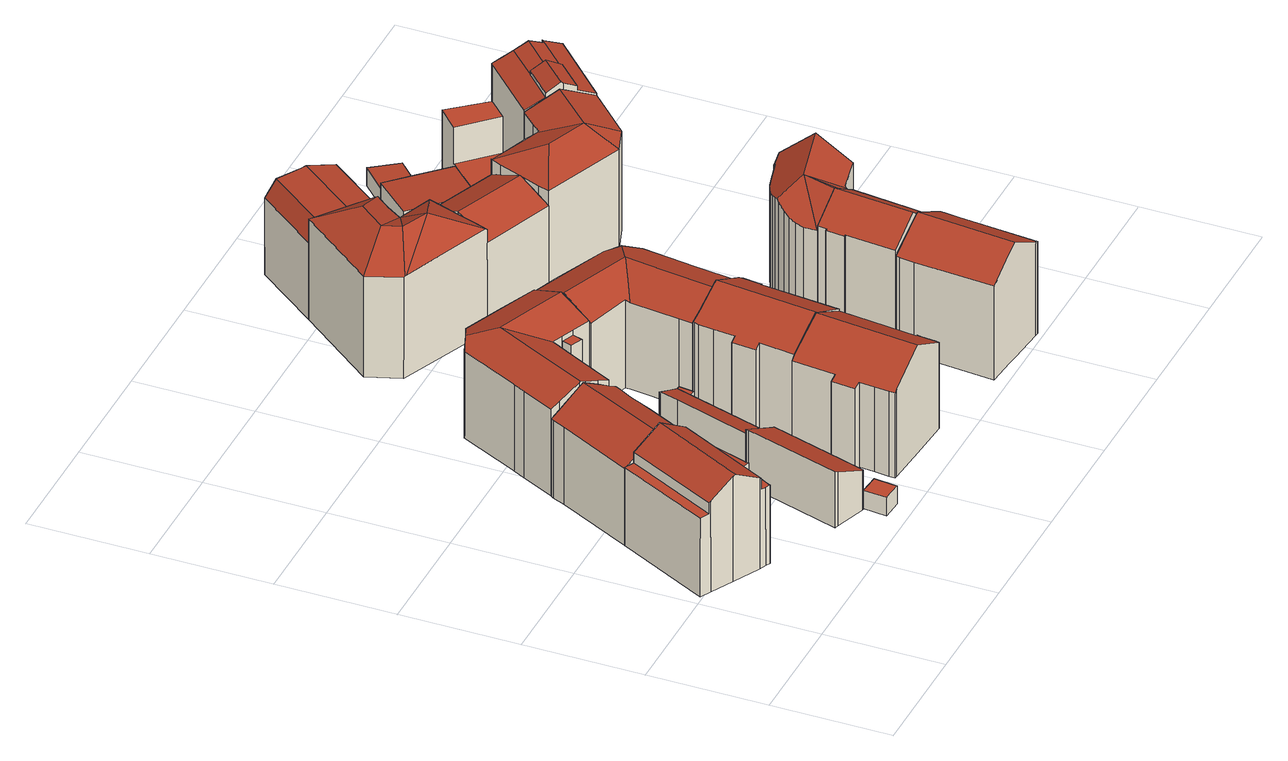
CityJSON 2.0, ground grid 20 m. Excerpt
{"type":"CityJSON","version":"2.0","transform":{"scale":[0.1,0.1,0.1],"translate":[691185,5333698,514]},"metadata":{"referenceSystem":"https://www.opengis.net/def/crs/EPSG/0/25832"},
"CityObjects":{
"building1":{"type":"Building","attributes":{"Gemeindeschluessel":"09162000","HoeheDach":"535.420","HoeheGrund":"516.185","Methode":"2000","NiedrigsteTraufeDesGebaeudes":"530.420","Geometrietyp2DReferenz":"3000","function":"31001_1000","roofType":"3100","measuredHeight":19.23,"storeysAboveGround":5},"geometry":[{"type":"MultiSurface","lod":"2","boundaries":[[[0,1,2,3,4,5]],[[6,7,8,9,10,11,12,13,14,15,16,17,18,19]],[[12,11,20,4,3]],[[15,21,22,16]],[[7,6,0,5,23]],[[11,10,24,25,26,20]],[[17,27,28,18]],[[29,2,1,30]],[[13,12,3,2,29,31]],[[32,28,27,22,21,33,31,29,30]],[[9,8,34,35,36,37]],[[34,23,5,4,20,26,35]],[[13,31,33,14]],[[36,25,24,37]],[[36,35,26,25]],[[6,19,32,30,1,0]],[[16,22,27,17]],[[7,23,34,8]],[[18,28,32,19]],[[14,33,21,15]],[[9,37,24,10]]],"semantics":{"surfaces":[{"type":"RoofSurface"},{"type":"GroundSurface"},{"type":"WallSurface"}],"values":[0,1,2,2,2,2,2,2,2,0,2,0,2,0,2,2,2,2,2,2,2]}}]},
"building2":{"type":"Building","attributes":{"Gemeindeschluessel":"09162000","HoeheDach":"533.912","HoeheGrund":"516.250","Methode":"1000","NiedrigsteTraufeDesGebaeudes":"530.136","Geometrietyp2DReferenz":"3000","function":"31001_9998","roofType":"3100","measuredHeight":17.66,"storeysAboveGround":4},"geometry":[{"type":"MultiSurface","lod":"2","boundaries":[[[13,38,39,12]],[[40,41,42,43,44,45]],[[46,47,48,49]],[[39,38,50,48,47,51,52,53,54,41,40,55]],[[10,56,57,58]],[[59,60,61,62]],[[42,41,54,63]],[[64,12,39,55,65,11]],[[66,53,52,67]],[[68,46,49,69,13,12,64,11,10,58,59,62,70,44,43,42,63,66,67]],[[13,69,50,38]],[[63,54,53,66]],[[65,55,40,45,71,61,60,57,56]],[[11,65,56,10]],[[67,52,51,68]],[[70,71,45,44]],[[49,48,50,69]],[[62,61,71,70]],[[68,51,47,46]],[[58,57,60,59]]],"semantics":{"surfaces":[{"type":"WallSurface"},{"type":"RoofSurface"},{"type":"GroundSurface"}],"values":[0,0,0,1,0,0,0,0,0,2,0,0,1,0,0,0,0,0,0,0]}}]},
"building3":{"type":"Building","attributes":{"Gemeindeschluessel":"09162000","HoeheDach":"519.540","HoeheGrund":"516.160","Methode":"1000","NiedrigsteTraufeDesGebaeudes":"519.540","Geometrietyp2DReferenz":"3000","function":"31001_1000","roofType":"1000","measuredHeight":3.38},"geometry":[{"type":"MultiSurface","lod":"2","boundaries":[[[72,73,74,75]],[[72,75,76,77]],[[77,78,73,72]],[[76,79,78,77]],[[78,79,74,73]],[[75,74,79,76]]],"semantics":{"surfaces":[{"type":"WallSurface"},{"type":"GroundSurface"},{"type":"RoofSurface"}],"values":[0,1,0,0,2,0]}}]},
"building4":{"type":"Building","attributes":{"Gemeindeschluessel":"09162000","HoeheDach":"526.241","HoeheGrund":"516.070","Methode":"1000","NiedrigsteTraufeDesGebaeudes":"523.223","Geometrietyp2DReferenz":"3000","function":"31001_9998","roofType":"2100","measuredHeight":10.17,"storeysAboveGround":2},"geometry":[{"type":"MultiSurface","lod":"2","boundaries":[[[80,81,82,83]],[[83,82,84,85]],[[86,87,88,89]],[[90,91,92,93,80,83,85,86,89,94,95]],[[92,91,96,97,98,93]],[[85,84,87,86]],[[94,99,100,95]],[[89,88,99,94]],[[81,98,97,96,101,100,99,88,87,84,82]],[[91,90,95,100,101,96]],[[93,98,81,80]]],"semantics":{"surfaces":[{"type":"WallSurface"},{"type":"GroundSurface"},{"type":"RoofSurface"}],"values":[0,0,0,1,0,0,0,0,2,0,0]}}]},
"building5":{"type":"Building","attributes":{"Gemeindeschluessel":"09162000","HoeheDach":"520.277","HoeheGrund":"516.300","Methode":"1000","NiedrigsteTraufeDesGebaeudes":"519.187","Geometrietyp2DReferenz":"3000","function":"31001_2000","roofType":"2100","measuredHeight":3.98},"geometry":[{"type":"MultiSurface","lod":"2","boundaries":[[[102,103,104,105,106,107]],[[108,109,110,111]],[[105,104,110,109,112,113,106]],[[111,110,104,103]],[[111,103,102,107,114,115,108]],[[106,113,112,115,114,107]],[[115,112,109,108]]],"semantics":{"surfaces":[{"type":"WallSurface"},{"type":"RoofSurface"},{"type":"GroundSurface"}],"values":[0,0,1,0,2,0,0]}}]},
"building6":{"type":"Building","attributes":{"Gemeindeschluessel":"09162000","HoeheDach":"519.733","HoeheGrund":"516.250","Methode":"1000","NiedrigsteTraufeDesGebaeudes":"518.562","Geometrietyp2DReferenz":"3000","function":"31001_2000","roofType":"2100","measuredHeight":3.48},"geometry":[{"type":"MultiSurface","lod":"2","boundaries":[[[116,117,118,119]],[[120,121,122,123]],[[123,122,124,125]],[[125,124,126,127]],[[127,126,117,116]],[[120,123,125,127,116,119]],[[118,117,126,124,122,121]],[[119,118,121,120]]],"semantics":{"surfaces":[{"type":"WallSurface"},{"type":"GroundSurface"},{"type":"RoofSurface"}],"values":[0,0,0,0,0,1,2,0]}}]},
"building7":{"type":"Building","attributes":{"Gemeindeschluessel":"09162000","HoeheDach":"525.407","HoeheGrund":"516.040","Methode":"1000","NiedrigsteTraufeDesGebaeudes":"522.813","Geometrietyp2DReferenz":"3000","function":"31001_9998","roofType":"2100","measuredHeight":9.37,"storeysAboveGround":2},"geometry":[{"type":"MultiSurface","lod":"2","boundaries":[[[128,129,130,131]],[[132,133,134,135]],[[136,137,138,139,140,141]],[[141,140,139,134,133,142,143,144,130,129]],[[145,142,133,132]],[[136,141,129,128]],[[137,136,128,131,146,147,145,132,135,138]],[[135,134,139,138]],[[130,144,143,147,146,131]],[[147,143,142,145]]],"semantics":{"surfaces":[{"type":"WallSurface"},{"type":"RoofSurface"},{"type":"GroundSurface"}],"values":[0,0,0,1,0,0,2,0,0,0]}}]},
"building8":{"type":"Building","attributes":{"Gemeindeschluessel":"09162000","HoeheDach":"519.342","HoeheGrund":"516.160","Methode":"1000","NiedrigsteTraufeDesGebaeudes":"518.792","Geometrietyp2DReferenz":"3000","function":"31001_2000","roofType":"1000","measuredHeight":3.18},"geometry":[{"type":"MultiSurface","lod":"2","boundaries":[[[148,149,150,151,152,153,154,124]],[[155,156,157,151,150,149]],[[156,155,127,125,158,159,160,157]],[[127,148,124,125]],[[155,149,148,127]],[[124,154,153,159,158,125]],[[152,151,157,160,159,153]]],"semantics":{"surfaces":[{"type":"RoofSurface"},{"type":"WallSurface"},{"type":"GroundSurface"}],"values":[0,1,2,1,1,1,1]}}]},
"building9":{"type":"Building","attributes":{"Gemeindeschluessel":"09162000","HoeheDach":"534.290","HoeheGrund":"516.220","Methode":"2000","NiedrigsteTraufeDesGebaeudes":"531.877","Geometrietyp2DReferenz":"3000","function":"31001_9998","roofType":"3100","measuredHeight":18.07,"storeysAboveGround":4},"geometry":[{"type":"MultiSurface","lod":"2","boundaries":[[[161,162,163,164,165,166]],[[66,167,168,63]],[[169,170,163,162,171,172]],[[70,173,174,62]],[[175,176,177,178]],[[179,42,180,181,182,44]],[[170,169,183,184,185,176,175,186,66,63,42,179,44,70,62,187,188,189,190,191,165,164,163]],[[192,193,171,162,161,166,194]],[[177,195,196,197,172,171,193,192]],[[63,168,180,42]],[[173,182,181,198,192,194,199,200,201,202,174]],[[62,174,202,187]],[[199,194,166,165,191,190]],[[186,203,167,66]],[[187,202,201,188]],[[183,197,196,184]],[[185,184,196,195,177,176]],[[169,172,197,183]],[[175,178,203,186]],[[201,200,199,190,189,188]],[[44,182,173,70]],[[180,168,167,203,178,177,192,198,181]]],"semantics":{"surfaces":[{"type":"WallSurface"},{"type":"GroundSurface"},{"type":"RoofSurface"}],"values":[0,0,0,0,0,0,1,2,2,0,2,0,0,0,0,0,0,0,0,0,0,2]}}]},
"building10":{"type":"Building","attributes":{"Gemeindeschluessel":"09162000","HoeheDach":"531.067","HoeheGrund":"516.370","Methode":"3100","NiedrigsteTraufeDesGebaeudes":"531.067","Geometrietyp2DReferenz":"3000","function":"31001_2000","roofType":"1000","measuredHeight":14.7},"geometry":[{"type":"MultiSurface","lod":"2","boundaries":[[[204,205,206,207]],[[208,209,210,211]],[[205,208,211,206]],[[210,207,206,211]],[[208,205,204,209]],[[209,204,207,210]]],"semantics":{"surfaces":[{"type":"WallSurface"},{"type":"GroundSurface"},{"type":"RoofSurface"}],"values":[0,0,0,1,2,0]}}]},
"building11":{"type":"Building","attributes":{"Gemeindeschluessel":"09162000","HoeheDach":"535.462","HoeheGrund":"515.880","Methode":"2000","NiedrigsteTraufeDesGebaeudes":"530.666","Geometrietyp2DReferenz":"3000","function":"31001_9998","roofType":"3100","measuredHeight":19.58,"storeysAboveGround":4},"geometry":[{"type":"MultiSurface","lod":"2","boundaries":[[[212,213,214,215,216,217,218,219,220,221]],[[222,223,224,225,226,227,228,229,230,231,232,233,234,235,236,237,238,239,240,241,242,243]],[[243,218,217,222]],[[236,244,245,237]],[[231,246,247,232]],[[242,219,218,243]],[[228,227,212,221,248,229]],[[230,229,248,249,246,231]],[[237,245,250,238]],[[223,216,215,224]],[[233,251,252,234]],[[225,214,213,226]],[[234,252,253,235]],[[254,220,219,242,241,240,239,255]],[[238,250,255,239]],[[232,247,251,233]],[[235,253,244,236]],[[226,213,212,227]],[[224,215,214,225]],[[252,251,247,246,249,248,221,220,254,255,250,245,244,253]],[[222,217,216,223]]],"semantics":{"surfaces":[{"type":"RoofSurface"},{"type":"GroundSurface"},{"type":"WallSurface"}],"values":[0,1,2,2,2,2,2,2,2,2,2,2,2,2,2,2,2,2,2,0,2]}}]},
"building12":{"type":"Building","attributes":{"Gemeindeschluessel":"09162000","HoeheDach":"519.373","HoeheGrund":"516.040","Methode":"1000","NiedrigsteTraufeDesGebaeudes":"519.373","Geometrietyp2DReferenz":"3000","function":"31001_1000","roofType":"1000","measuredHeight":3.33,"storeysAboveGround":1},"geometry":[{"type":"MultiSurface","lod":"2","boundaries":[[[256,257,258,259]],[[260,261,257,256]],[[262,263,260,256,259]],[[263,264,261,260]],[[259,258,265,262]],[[258,257,261,264,265]],[[262,265,264,263]]],"semantics":{"surfaces":[{"type":"WallSurface"},{"type":"GroundSurface"},{"type":"RoofSurface"}],"values":[0,0,1,0,0,2,0]}}]},
"building13":{"type":"Building","attributes":{"Gemeindeschluessel":"09162000","HoeheDach":"535.450","HoeheGrund":"515.950","Methode":"2000","NiedrigsteTraufeDesGebaeudes":"531.312","Geometrietyp2DReferenz":"3000","function":"31001_9998","roofType":"3100","measuredHeight":19.5,"storeysAboveGround":4},"geometry":[{"type":"MultiSurface","lod":"2","boundaries":[[[266,267,268,269]],[[270,271,272,273]],[[274,275,276,277,278,279]],[[242,219,280,239]],[[281,282,283,284]],[[285,286,280,219,287,274,279,288,283,282,289,290,272,271,291]],[[292,243,293,287,219,242]],[[276,275,294,295]],[[296,297,293,243]],[[298,289,282,281]],[[299,300,267,266]],[[295,294,300,299]],[[266,269,301,296,243,292,242,239,302,303,270,273,304,298,281,284,305,278,277,276,295,299]],[[273,272,290,304]],[[304,290,289,298]],[[301,306,297,296]],[[269,268,306,301]],[[284,283,288,305]],[[302,286,285,291,303]],[[303,291,271,270]],[[239,280,286,302]],[[293,297,306,268,267,300,294,275,274,287]],[[305,288,279,278]]],"semantics":{"surfaces":[{"type":"WallSurface"},{"type":"RoofSurface"},{"type":"GroundSurface"}],"values":[0,0,0,0,0,1,0,0,0,0,0,0,2,0,0,0,0,0,0,0,0,1,0]}}]},
"building14":{"type":"Building","attributes":{"Gemeindeschluessel":"09162000","HoeheDach":"534.299","HoeheGrund":"515.970","Methode":"2000","NiedrigsteTraufeDesGebaeudes":"531.617","Geometrietyp2DReferenz":"3000","function":"31001_1000","roofType":"3100","measuredHeight":18.33,"storeysAboveGround":4},"geometry":[{"type":"MultiSurface","lod":"2","boundaries":[[[307,308,309,310,311,172,312]],[[313,308,307,314,315,260]],[[316,317,318,319,320,321]],[[172,311,322,323,324,325]],[[314,307,312,326]],[[327,328,329,330,331,332,317,316,309,333,334]],[[335,336,330,329,328,337]],[[256,338,313,260]],[[339,334,333,309,308,313,338]],[[340,341,336,335,337,342,343,344,256,260,315,314,326,325,324,323,345,320,319,318]],[[344,339,338,256]],[[310,309,316,321,346,322,311]],[[337,328,327,342]],[[343,342,327,334,339,344]],[[346,321,320,345,323,322]],[[336,341,340,318,317,332,331,330]],[[326,312,172,325]]],"semantics":{"surfaces":[{"type":"RoofSurface"},{"type":"WallSurface"},{"type":"GroundSurface"}],"values":[0,1,1,1,1,0,1,1,0,2,1,0,1,1,1,1,1]}}]},
"building15":{"type":"Building","attributes":{"Gemeindeschluessel":"09162000","HoeheDach":"537.140","HoeheGrund":"515.020","Methode":"2000","NiedrigsteTraufeDesGebaeudes":"533.140","Geometrietyp2DReferenz":"3000","function":"31001_1000","roofType":"3200","measuredHeight":22.12,"storeysAboveGround":6},"geometry":[{"type":"MultiSurface","lod":"2","boundaries":[[[347,348,349,350]],[[351,352,353,354]],[[355,356,357,358]],[[359,360,361,362]],[[363,364,365,366]],[[348,367,349]],[[366,365,368,369]],[[354,353,370,371,372]],[[365,364,367,348]],[[373,348,347]],[[360,350,349,372,361]],[[374,375,376,377]],[[352,377,376,370,353]],[[378,374,377,352,351,363,366,369,379,355,358,359,362]],[[373,357,356,380,368,365,348]],[[371,370,376,375,381]],[[372,371,381,382,361]],[[363,351,354,367,364]],[[379,380,356,355]],[[358,357,373,347,350,360,359]],[[369,368,380,379]],[[378,362,361,382]],[[374,378,382,381,375]],[[349,367,354,372]]],"semantics":{"surfaces":[{"type":"RoofSurface"},{"type":"WallSurface"},{"type":"GroundSurface"}],"values":[0,1,1,1,1,0,1,0,0,0,0,1,1,2,0,0,0,1,1,1,1,1,1,0]}}]},
"building16":{"type":"Building","attributes":{"Gemeindeschluessel":"09162000","HoeheDach":"537.024","HoeheGrund":"516.060","Methode":"2000","NiedrigsteTraufeDesGebaeudes":"532.709","Geometrietyp2DReferenz":"3000","function":"31001_9998","roofType":"3100","measuredHeight":20.96,"storeysAboveGround":4},"geometry":[{"type":"MultiSurface","lod":"2","boundaries":[[[383,384,385,386]],[[387,388,389,390,391,392]],[[393,394,384,383]],[[395,396,397,398,399,400]],[[397,396,401,402]],[[403,400,399,404,386,385]],[[402,401,405,406]],[[407,408,403,385,384,394,389,388,387]],[[390,389,394,393]],[[409,410,411,405,401,396,395,400,403,408]],[[406,405,411,412]],[[413,414,415,409,408,407,387,392]],[[416,412,411,410,409,415]],[[402,406,412,416,415,414,413,392,391,390,393,383,386,404,399,398,397]]],"semantics":{"surfaces":[{"type":"WallSurface"},{"type":"RoofSurface"},{"type":"GroundSurface"}],"values":[0,0,0,0,0,0,0,1,0,1,0,0,0,2]}}]},
"building17":{"type":"Building","attributes":{"Gemeindeschluessel":"09162000","HoeheDach":"537.668","HoeheGrund":"516.180","Methode":"1000","NiedrigsteTraufeDesGebaeudes":"533.929","Geometrietyp2DReferenz":"3000","function":"31001_1000","roofType":"3100","measuredHeight":21.49,"storeysAboveGround":6},"geometry":[{"type":"MultiSurface","lod":"2","boundaries":[[[417,418,419,420,421,422,423,424,425,426,427,428]],[[417,428,429,430]],[[423,431,432,424]],[[422,433,431,423]],[[420,419,434,435,436,421]],[[424,432,437,425]],[[425,437,438,426]],[[435,439,438,437,432,431,433,436]],[[434,440,430,429,439,435]],[[418,417,430,440,434,419]],[[421,436,433,422]],[[439,429,428,427,426,438]]],"semantics":{"surfaces":[{"type":"GroundSurface"},{"type":"WallSurface"},{"type":"RoofSurface"}],"values":[0,1,1,1,1,1,1,2,2,1,1,1]}}]},
"building18":{"type":"Building","attributes":{"Gemeindeschluessel":"09162000","HoeheDach":"532.964","HoeheGrund":"514.957","Methode":"2000","NiedrigsteTraufeDesGebaeudes":"528.239","Geometrietyp2DReferenz":"3000","function":"31001_1000","roofType":"3100","measuredHeight":18.01,"storeysAboveGround":3},"geometry":[{"type":"MultiSurface","lod":"2","boundaries":[[[378,441,442,443]],[[444,445,446,447]],[[448,449,446,445]],[[450,451,452,448,445,444]],[[378,374,453,454,441]],[[374,377,455,456,457,453]],[[456,458,459,457]],[[460,461,452,451]],[[462,443,442,463,464]],[[465,466,455,377]],[[455,466,444,447,467,468,458,456]],[[460,469,447,446,449,461]],[[470,467,447,469]],[[453,457,459,464,463,454]],[[454,463,442,441]],[[450,444,466,465]],[[452,461,449,448]],[[471,468,467,470]],[[471,462,464,459,458,468]],[[460,451,450,465,377,374,378,443,462,471,470,469]]],"semantics":{"surfaces":[{"type":"WallSurface"},{"type":"RoofSurface"},{"type":"GroundSurface"}],"values":[0,0,1,0,0,0,1,0,0,0,1,0,0,1,1,0,1,0,0,2]}}]},
"building19":{"type":"Building","attributes":{"Gemeindeschluessel":"09162000","HoeheDach":"533.771","HoeheGrund":"515.600","Methode":"1000","NiedrigsteTraufeDesGebaeudes":"531.090","Geometrietyp2DReferenz":"3000","function":"31001_1000","roofType":"3100","measuredHeight":18.17,"storeysAboveGround":4},"geometry":[{"type":"MultiSurface","lod":"2","boundaries":[[[472,473,474,475,476,477,478]],[[479,478,477,480]],[[473,481,482,483,484,474]],[[485,486,487,488]],[[480,477,476,489]],[[474,484,490,487,486,491,492,475]],[[493,472,478,479]],[[494,491,486,485]],[[495,492,491,494]],[[496,490,484,483]],[[488,487,490,496]],[[476,475,492,495,497,489]],[[496,483,482,481,493,479,480,489,497,495,494,485,488]],[[481,473,472,493]]],"semantics":{"surfaces":[{"type":"RoofSurface"},{"type":"WallSurface"},{"type":"GroundSurface"}],"values":[0,1,1,1,1,0,1,1,1,1,1,1,2,1]}}]},
"building20":{"type":"Building","attributes":{"Gemeindeschluessel":"09162000","HoeheDach":"521.514","HoeheGrund":"515.514","Methode":"3210","NiedrigsteTraufeDesGebaeudes":"521.514","Geometrietyp2DReferenz":"3000","function":"31001_2000","roofType":"9999","measuredHeight":6},"geometry":[{"type":"MultiSurface","lod":"2","boundaries":[[[498,499,500,501]],[[502,503,504,505]],[[499,498,505,504]],[[498,501,502,505]],[[500,499,504,503]],[[501,500,503,502]]],"semantics":{"surfaces":[{"type":"RoofSurface"},{"type":"GroundSurface"},{"type":"WallSurface"}],"values":[0,1,2,2,2,2]}}]},
"building21":{"type":"Building","attributes":{"Gemeindeschluessel":"09162000","HoeheDach":"537.650","HoeheGrund":"516.130","Methode":"1000","NiedrigsteTraufeDesGebaeudes":"532.997","Geometrietyp2DReferenz":"3000","function":"31001_1000","roofType":"3100","measuredHeight":21.52,"storeysAboveGround":6},"geometry":[{"type":"MultiSurface","lod":"2","boundaries":[[[506,507,508,509]],[[510,511,512,513]],[[514,515,516,517,518,519]],[[520,521,515,514,519,522,523,524,525,526,527,528,529,510,513,506,509,530,531,532,533,534,535,536]],[[526,537,538,527]],[[539,540,541,542,543,544,545,508,507,512,511,546,547]],[[531,544,543,532]],[[525,548,537,526]],[[516,539,517]],[[539,547,538,537,548,549,550,551]],[[552,553,554,540,539]],[[513,512,507,506]],[[524,549,548,525]],[[518,551,550,523,522,519]],[[517,539,551,518]],[[538,547,546,529,528,527]],[[530,545,544,531]],[[536,554,553,520]],[[515,521,520,553,552,516]],[[529,546,511,510]],[[554,536,535,534,541,540]],[[523,550,549,524]],[[516,552,539]],[[533,542,541,534]],[[509,508,545,530]],[[532,543,542,533]]],"semantics":{"surfaces":[{"type":"WallSurface"},{"type":"GroundSurface"},{"type":"RoofSurface"}],"values":[0,0,0,1,0,2,0,0,2,2,2,0,0,0,2,0,0,0,0,0,0,0,2,0,0,0]}}]},
"building22":{"type":"Building","attributes":{"Gemeindeschluessel":"09162000","HoeheDach":"519.736","HoeheGrund":"516.120","Methode":"1000","NiedrigsteTraufeDesGebaeudes":"519.106","Geometrietyp2DReferenz":"3000","function":"31001_2000","roofType":"2100","measuredHeight":3.62},"geometry":[{"type":"MultiSurface","lod":"2","boundaries":[[[555,556,557,558]],[[559,560,561,562,563,564]],[[559,564,556,555]],[[560,559,555,558,565,561]],[[566,562,561,565,558,557]],[[564,563,562,566,557,556]]],"semantics":{"surfaces":[{"type":"WallSurface"},{"type":"GroundSurface"},{"type":"RoofSurface"}],"values":[0,0,0,1,0,2]}}]},
"building23":{"type":"Building","attributes":{"Gemeindeschluessel":"09162000","HoeheDach":"518.748","HoeheGrund":"516.070","Methode":"1000","NiedrigsteTraufeDesGebaeudes":"518.748","Geometrietyp2DReferenz":"3000","function":"31001_2000","roofType":"1000","measuredHeight":2.68},"geometry":[{"type":"MultiSurface","lod":"2","boundaries":[[[567,568,569,570]],[[571,572,573,574]],[[575,576,577,578]],[[578,577,572,571]],[[570,575,578,571,574,567]],[[574,573,568,567]],[[570,569,576,575]],[[568,573,572,577,576,569]]],"semantics":{"surfaces":[{"type":"WallSurface"},{"type":"GroundSurface"},{"type":"RoofSurface"}],"values":[0,0,0,0,1,0,0,2]}}]},
"building24":{"type":"Building","attributes":{"Gemeindeschluessel":"09162000","HoeheDach":"536.450","HoeheGrund":"515.925","Methode":"2000","NiedrigsteTraufeDesGebaeudes":"533.746","Geometrietyp2DReferenz":"3000","function":"31001_1000","roofType":"3100","measuredHeight":20.52,"storeysAboveGround":4},"geometry":[{"type":"MultiSurface","lod":"2","boundaries":[[[579,580,581,582,583,584,585]],[[586,587,588,589]],[[590,591,592,593]],[[594,590,593,595]],[[592,596,597,580,579]],[[592,591,598,599,600]],[[601,602,581,580,597]],[[603,604,605,600,599]],[[592,600,605,588,587,606,596]],[[594,595,607,608,609,610,602,601,611,586,589,604,603,612]],[[608,607,585,584]],[[603,599,598,612]],[[608,584,583,609]],[[589,588,605,604]],[[609,583,582,610]],[[585,607,595,593]],[[587,586,611,606]],[[610,582,581,602]],[[592,579,585,593]],[[596,606,611,601,597]],[[591,590,594,612,598]]],"semantics":{"surfaces":[{"type":"RoofSurface"},{"type":"WallSurface"},{"type":"GroundSurface"}],"values":[0,1,0,1,0,0,1,1,0,2,1,1,1,1,1,1,1,1,0,1,1]}}]},
"building25":{"type":"Building","attributes":{"Gemeindeschluessel":"09162000","HoeheDach":"520.892","HoeheGrund":"516.042","Methode":"2000","NiedrigsteTraufeDesGebaeudes":"520.384","Geometrietyp2DReferenz":"3000","function":"31001_2000","roofType":"1000","measuredHeight":4.85},"geometry":[{"type":"MultiSurface","lod":"2","boundaries":[[[613,614,615,616]],[[613,616,617,618]],[[619,618,617,620]],[[621,622,615,614]],[[616,615,622,620,617]],[[614,613,618,619,621]],[[619,620,622,621]]],"semantics":{"surfaces":[{"type":"WallSurface"},{"type":"RoofSurface"},{"type":"GroundSurface"}],"values":[0,0,0,0,1,2,0]}}]},
"building26":{"type":"Building","attributes":{"Gemeindeschluessel":"09162000","HoeheDach":"519.387","HoeheGrund":"516.151","Methode":"1000","NiedrigsteTraufeDesGebaeudes":"518.703","Geometrietyp2DReferenz":"3000","function":"31001_2000","roofType":"1000","measuredHeight":3.24},"geometry":[{"type":"MultiSurface","lod":"2","boundaries":[[[623,624,625,626]],[[624,627,628,625]],[[624,623,629,627]],[[626,625,628,630]],[[626,630,629,623]],[[627,629,630,628]]],"semantics":{"surfaces":[{"type":"GroundSurface"},{"type":"WallSurface"},{"type":"RoofSurface"}],"values":[0,1,1,1,1,2]}}]},
"building27":{"type":"Building","attributes":{"Gemeindeschluessel":"09162000","HoeheDach":"537.570","HoeheGrund":"515.925","Methode":"2000","NiedrigsteTraufeDesGebaeudes":"520.610","Geometrietyp2DReferenz":"3000","function":"31001_1000","roofType":"1000","measuredHeight":21.64,"storeysAboveGround":6},"geometry":[{"type":"MultiSurface","lod":"2","boundaries":[[[631,632,633,634,635,636,637]],[[638,639,640,641]],[[642,643,644,645,646]],[[647,648,649,650,651,652]],[[653,654,655,644,643]],[[604,632,631,589]],[[642,612,653,643]],[[656,657,658,659,660]],[[661,638,641,650,649,662]],[[663,664,665,666,667]],[[612,603,604,589,668,669,670,671,648,647,654,653]],[[670,666,665,671]],[[645,644,655,652,651,672]],[[670,669,636,635,667,666]],[[648,671,665,664,662,649]],[[661,662,664,663,634,633]],[[634,663,667,635]],[[647,652,655,654]],[[660,659,640,639]],[[589,631,637,668]],[[668,637,636,669]],[[672,651,650,641]],[[603,656,660,639,638,661,633,632,604]],[[659,658,645,672,641,640]],[[645,658,657,646]],[[603,612,642,646,657,656]]],"semantics":{"surfaces":[{"type":"RoofSurface"},{"type":"WallSurface"},{"type":"GroundSurface"}],"values":[0,1,0,1,1,1,1,0,0,0,2,1,0,1,1,1,1,1,0,1,1,0,1,1,1,1]}}]}
},
"vertices":[
[104,145,187],[108,144,184],[186,299,184],[182,302,187],[142,322,214],[63,166,214],[104,145,22],[59,168,22],[21,188,22],[3,198,22],[81,353,22],[100,343,22],[182,302,22],[196,295,22],[202,292,22],[200,288,22],[137,163,22],[125,140,22],[123,136,22],[115,140,22],[100,343,186],[200,288,164],[137,163,164],[59,168,212],[81,353,164],[97,345,164],[97,345,184],[125,140,164],[123,136,164],[186,299,164],[108,144,164],[196,295,164],[115,140,164],[202,292,164],[21,188,186],[19,190,184],[19,190,164],[3,198,164],
[196,295,162],[182,302,170],[213,476,199],[216,474,197],[216,474,22],[213,476,22],[207,479,22],[207,479,195],[256,418,22],[256,418,161],[252,410,161],[252,410,22],[236,377,162],[269,443,162],[271,448,162],[259,454,169],[239,463,183],[138,324,199],[81,353,161],[143,477,162],[143,477,22],[153,499,22],[153,499,162],[156,503,162],[156,503,22],[239,463,22],[138,324,22],[100,343,174],[259,454,22],[271,448,22],[269,443,22],[236,377,22],[170,496,22],[170,496,171],
[304,25,22],[304,25,55],[308,64,55],[308,64,22],[342,61,22],[338,22,22],[338,22,55],[342,61,55],
[253,82,21],[253,82,119],[247,84,122],[247,84,21],[296,244,122],[296,244,21],[297,249,21],[297,249,122],[347,232,98],[347,232,21],[320,104,21],[308,64,21],[307,64,21],[305,64,21],[356,229,21],[357,229,21],[308,64,92],[307,64,92],[305,64,93],[356,229,94],[357,229,93],[320,104,92],
[257,263,23],[296,244,23],[296,244,63],[257,263,54],[250,267,52],[250,267,23],[337,376,23],[337,376,63],[297,249,63],[297,249,23],[312,389,57],[273,312,54],[273,312,23],[312,389,23],
[337,376,22],[337,376,57],[312,389,52],[312,389,22],[284,403,22],[284,403,46],[298,434,46],[298,434,22],[307,430,48],[307,430,22],[347,410,57],[347,410,22],
[297,249,20],[297,249,114],[337,376,114],[337,376,20],[354,409,20],[354,409,110],[380,406,97],[380,406,20],[347,232,20],[396,393,20],[399,403,20],[399,403,88],[396,393,88],[347,232,88],[348,409,113],[347,410,113],[347,409,113],[348,409,20],[347,409,20],[347,410,20],
[347,410,53],[357,441,53],[359,447,53],[360,451,53],[336,459,50],[323,463,49],[308,432,48],[357,441,22],[359,447,22],[360,451,22],[308,432,22],[323,463,22],[336,459,22],
[371,673,179],[431,648,179],[431,648,22],[371,673,22],[299,702,22],[299,702,179],[259,454,180],[239,463,189],[389,541,22],[410,595,22],[410,595,203],[389,541,179],[170,496,186],[156,503,179],[297,529,22],[318,569,22],[318,569,179],[297,529,179],[208,478,22],[216,474,199],[208,478,203],[207,479,202],[357,554,22],[336,562,22],[319,569,22],[287,509,22],[183,558,22],[194,579,22],[210,613,22],[244,681,22],[272,691,22],[290,643,203],[345,621,203],[272,691,187],[319,569,179],[336,562,179],[357,554,179],[264,591,203],[244,681,179],[210,613,179],[194,579,179],[183,558,179],[287,509,179],
[357,554,171],[351,536,171],[351,536,24],[357,554,24],[330,545,171],[336,562,171],[336,562,24],[330,545,24],
[545,43,176],[546,43,175],[547,49,176],[549,74,176],[550,80,176],[548,80,176],[561,211,177],[495,219,214],[494,220,215],[476,48,215],[548,80,19],[550,80,19],[549,74,19],[547,49,19],[546,43,19],[545,43,19],[476,48,19],[408,53,19],[406,53,19],[403,53,19],[403,63,19],[406,88,19],[408,113,19],[397,115,19],[401,156,19],[412,154,19],[420,227,19],[429,227,19],[460,224,19],[494,220,19],[495,219,19],[561,211,19],[401,156,167],[412,154,173],[403,53,173],[403,63,173],[408,53,176],[406,53,175],[420,227,173],[406,88,173],[408,113,173],[397,115,167],[460,224,196],[429,227,178],
[446,398,20],[446,398,54],[446,396,54],[446,396,20],[449,421,20],[449,421,54],[415,400,20],[418,425,20],[418,425,54],[415,400,54],
[580,374,19],[580,374,179],[577,349,179],[577,349,19],[429,328,19],[429,328,173],[439,327,178],[439,327,19],[514,389,214],[554,384,193],[554,384,19],[514,389,19],[511,390,19],[511,390,213],[429,227,179],[446,396,19],[446,396,179],[446,398,179],[446,398,19],[435,286,178],[435,286,179],[496,219,214],[465,395,189],[445,389,178],[442,363,178],[425,287,173],[496,219,19],[561,211,180],[575,380,182],[575,380,19],[574,343,19],[574,343,180],[445,389,19],[580,380,19],[580,380,179],[577,343,19],[435,286,19],[425,287,19],[442,363,19],[465,395,19],[577,343,179],
[459,513,179],[459,505,176],[530,543,203],[466,568,203],[409,591,203],[387,537,177],[449,421,177],[459,513,20],[459,505,20],[581,570,184],[596,543,176],[596,543,20],[581,570,20],[567,593,20],[567,593,176],[431,648,176],[431,648,20],[409,591,20],[389,541,20],[387,537,20],[511,390,203],[554,384,185],[572,381,178],[575,380,176],[575,381,176],[584,454,176],[521,479,203],[510,390,203],[572,381,20],[575,380,20],[554,384,20],[446,398,177],[465,395,184],[584,454,20],[575,381,20],[511,390,20],[510,390,20],[465,395,20],[474,631,20],[474,631,176],
[371,829,194],[483,843,231],[437,863,231],[369,830,194],[508,898,10],[520,922,10],[520,922,196],[508,898,192],[534,785,10],[534,785,195],[526,764,195],[526,764,10],[366,831,10],[366,831,193],[346,887,192],[346,887,10],[515,895,10],[515,895,192],[569,875,191],[569,875,10],[508,897,192],[562,858,192],[562,858,10],[540,947,196],[463,938,231],[427,893,231],[524,766,197],[501,983,10],[501,983,192],[543,951,192],[543,951,10],[451,1020,10],[547,820,10],[547,820,193],[452,1020,192],[451,1020,192],
[706,181,21],[706,181,191],[768,175,228],[768,175,21],[691,16,191],[691,17,191],[703,150,190],[703,150,21],[691,17,21],[691,16,21],[705,175,21],[705,175,191],[838,167,190],[843,167,187],[843,167,21],[838,167,21],[814,170,21],[814,170,205],[843,161,187],[843,161,21],[772,174,230],[772,174,21],[840,136,187],[840,136,21],[739,12,220],[757,10,230],[821,4,191],[823,4,190],[827,4,188],[827,4,21],[739,12,21],[757,10,21],[821,4,21],[823,4,21],
[814,170,22],[803,171,22],[768,175,22],[759,176,22],[706,181,22],[714,266,22],[712,266,22],[715,298,22],[717,297,22],[719,313,22],[772,308,22],[828,303,22],[828,303,199],[814,170,199],[712,266,199],[715,298,199],[714,266,201],[768,175,230],[759,176,237],[706,181,201],[717,297,201],[719,313,201],[772,308,237],[803,171,207],
[451,1020,149],[532,1126,149],[532,1126,10],[579,978,149],[579,978,150],[589,990,150],[589,990,149],[584,974,147],[595,985,145],[579,978,10],[590,969,10],[590,969,143],[501,983,189],[466,1009,179],[543,951,178],[542,952,179],[505,981,190],[614,1045,179],[580,1079,190],[600,982,10],[600,982,142],[574,1084,10],[546,1113,179],[574,1084,188],[552,945,10],[552,945,153],[623,1036,150],[620,1039,160],[589,990,10],[623,1036,10],[620,1039,10],
[649,717,171],[656,736,181],[670,772,198],[548,820,198],[547,820,198],[534,785,181],[526,764,171],[526,764,16],[534,785,16],[656,736,16],[670,772,16],[671,774,16],[671,774,197],[588,868,16],[588,868,171],[692,827,171],[692,827,16],[547,820,16],[685,810,179],[569,875,171],[562,858,180],[649,717,16],[569,875,16],[562,858,16],[685,810,16],[548,820,16],
[618,944,75],[597,918,75],[621,897,75],[647,920,75],[647,920,15],[621,897,15],[597,918,15],[618,944,15],
[788,419,21],[788,419,193],[799,424,192],[799,424,21],[767,407,21],[767,407,199],[777,413,196],[777,413,21],[772,308,21],[828,303,21],[828,303,191],[772,308,236],[719,313,192],[719,313,21],[842,321,21],[840,318,21],[719,314,21],[721,336,21],[725,352,21],[731,365,21],[738,376,21],[748,388,21],[753,393,21],[758,398,21],[812,428,21],[852,438,21],[852,440,21],[883,445,21],[883,443,21],[893,390,21],[904,334,21],[738,376,198],[748,388,204],[787,364,236],[893,390,236],[883,443,193],[883,445,192],[852,440,190],[852,438,192],[812,428,191],[758,398,204],[753,393,207],[731,365,194],[725,352,192],[721,336,190],[719,314,192],[840,318,190],[842,321,192],[904,334,190],
[618,944,21],[618,944,57],[640,971,51],[640,971,21],[647,920,21],[657,929,21],[672,943,21],[672,943,51],[657,929,55],[647,920,57],[670,945,21],[670,945,51],
[916,160,21],[916,160,47],[853,166,47],[853,166,21],[948,157,21],[948,157,47],[941,157,47],[941,157,21],[858,213,21],[858,213,47],[934,205,47],[934,205,21],
[727,750,224],[692,827,198],[692,828,198],[685,810,197],[671,774,198],[656,736,198],[649,717,198],[800,807,19],[800,807,198],[822,830,198],[822,830,19],[834,678,197],[834,678,198],[798,723,224],[789,663,198],[834,678,19],[789,663,19],[784,792,197],[763,800,198],[905,749,198],[868,787,222],[864,791,224],[763,800,19],[692,828,19],[868,787,19],[823,831,19],[823,831,198],[786,792,198],[649,717,19],[656,736,19],[671,774,19],[685,810,19],[786,792,19],[905,749,19],
[830,945,20],[787,989,20],[787,989,64],[830,945,64],[768,884,69],[768,884,20],[686,967,20],[686,967,69],[747,1030,20],[747,1030,64],
[747,1030,22],[788,1070,22],[829,1030,22],[787,989,22],[788,1070,54],[829,1030,47],[747,1030,54],[787,989,47],
[822,830,66],[823,831,66],[824,831,66],[886,892,66],[832,948,66],[830,945,66],[768,884,66],[848,807,215],[848,807,222],[893,851,222],[893,851,215],[905,749,201],[1004,846,201],[982,868,215],[927,814,215],[884,771,215],[976,865,19],[926,914,19],[926,914,206],[941,899,215],[959,881,226],[976,865,216],[1004,846,19],[981,869,19],[981,869,216],[868,787,234],[884,771,222],[927,814,222],[910,833,236],[866,789,236],[824,831,200],[917,923,200],[886,892,132],[917,923,132],[916,923,132],[867,982,132],[832,948,132],[768,884,19],[830,945,19],[867,982,19],[916,923,19],[910,833,226]
]}
